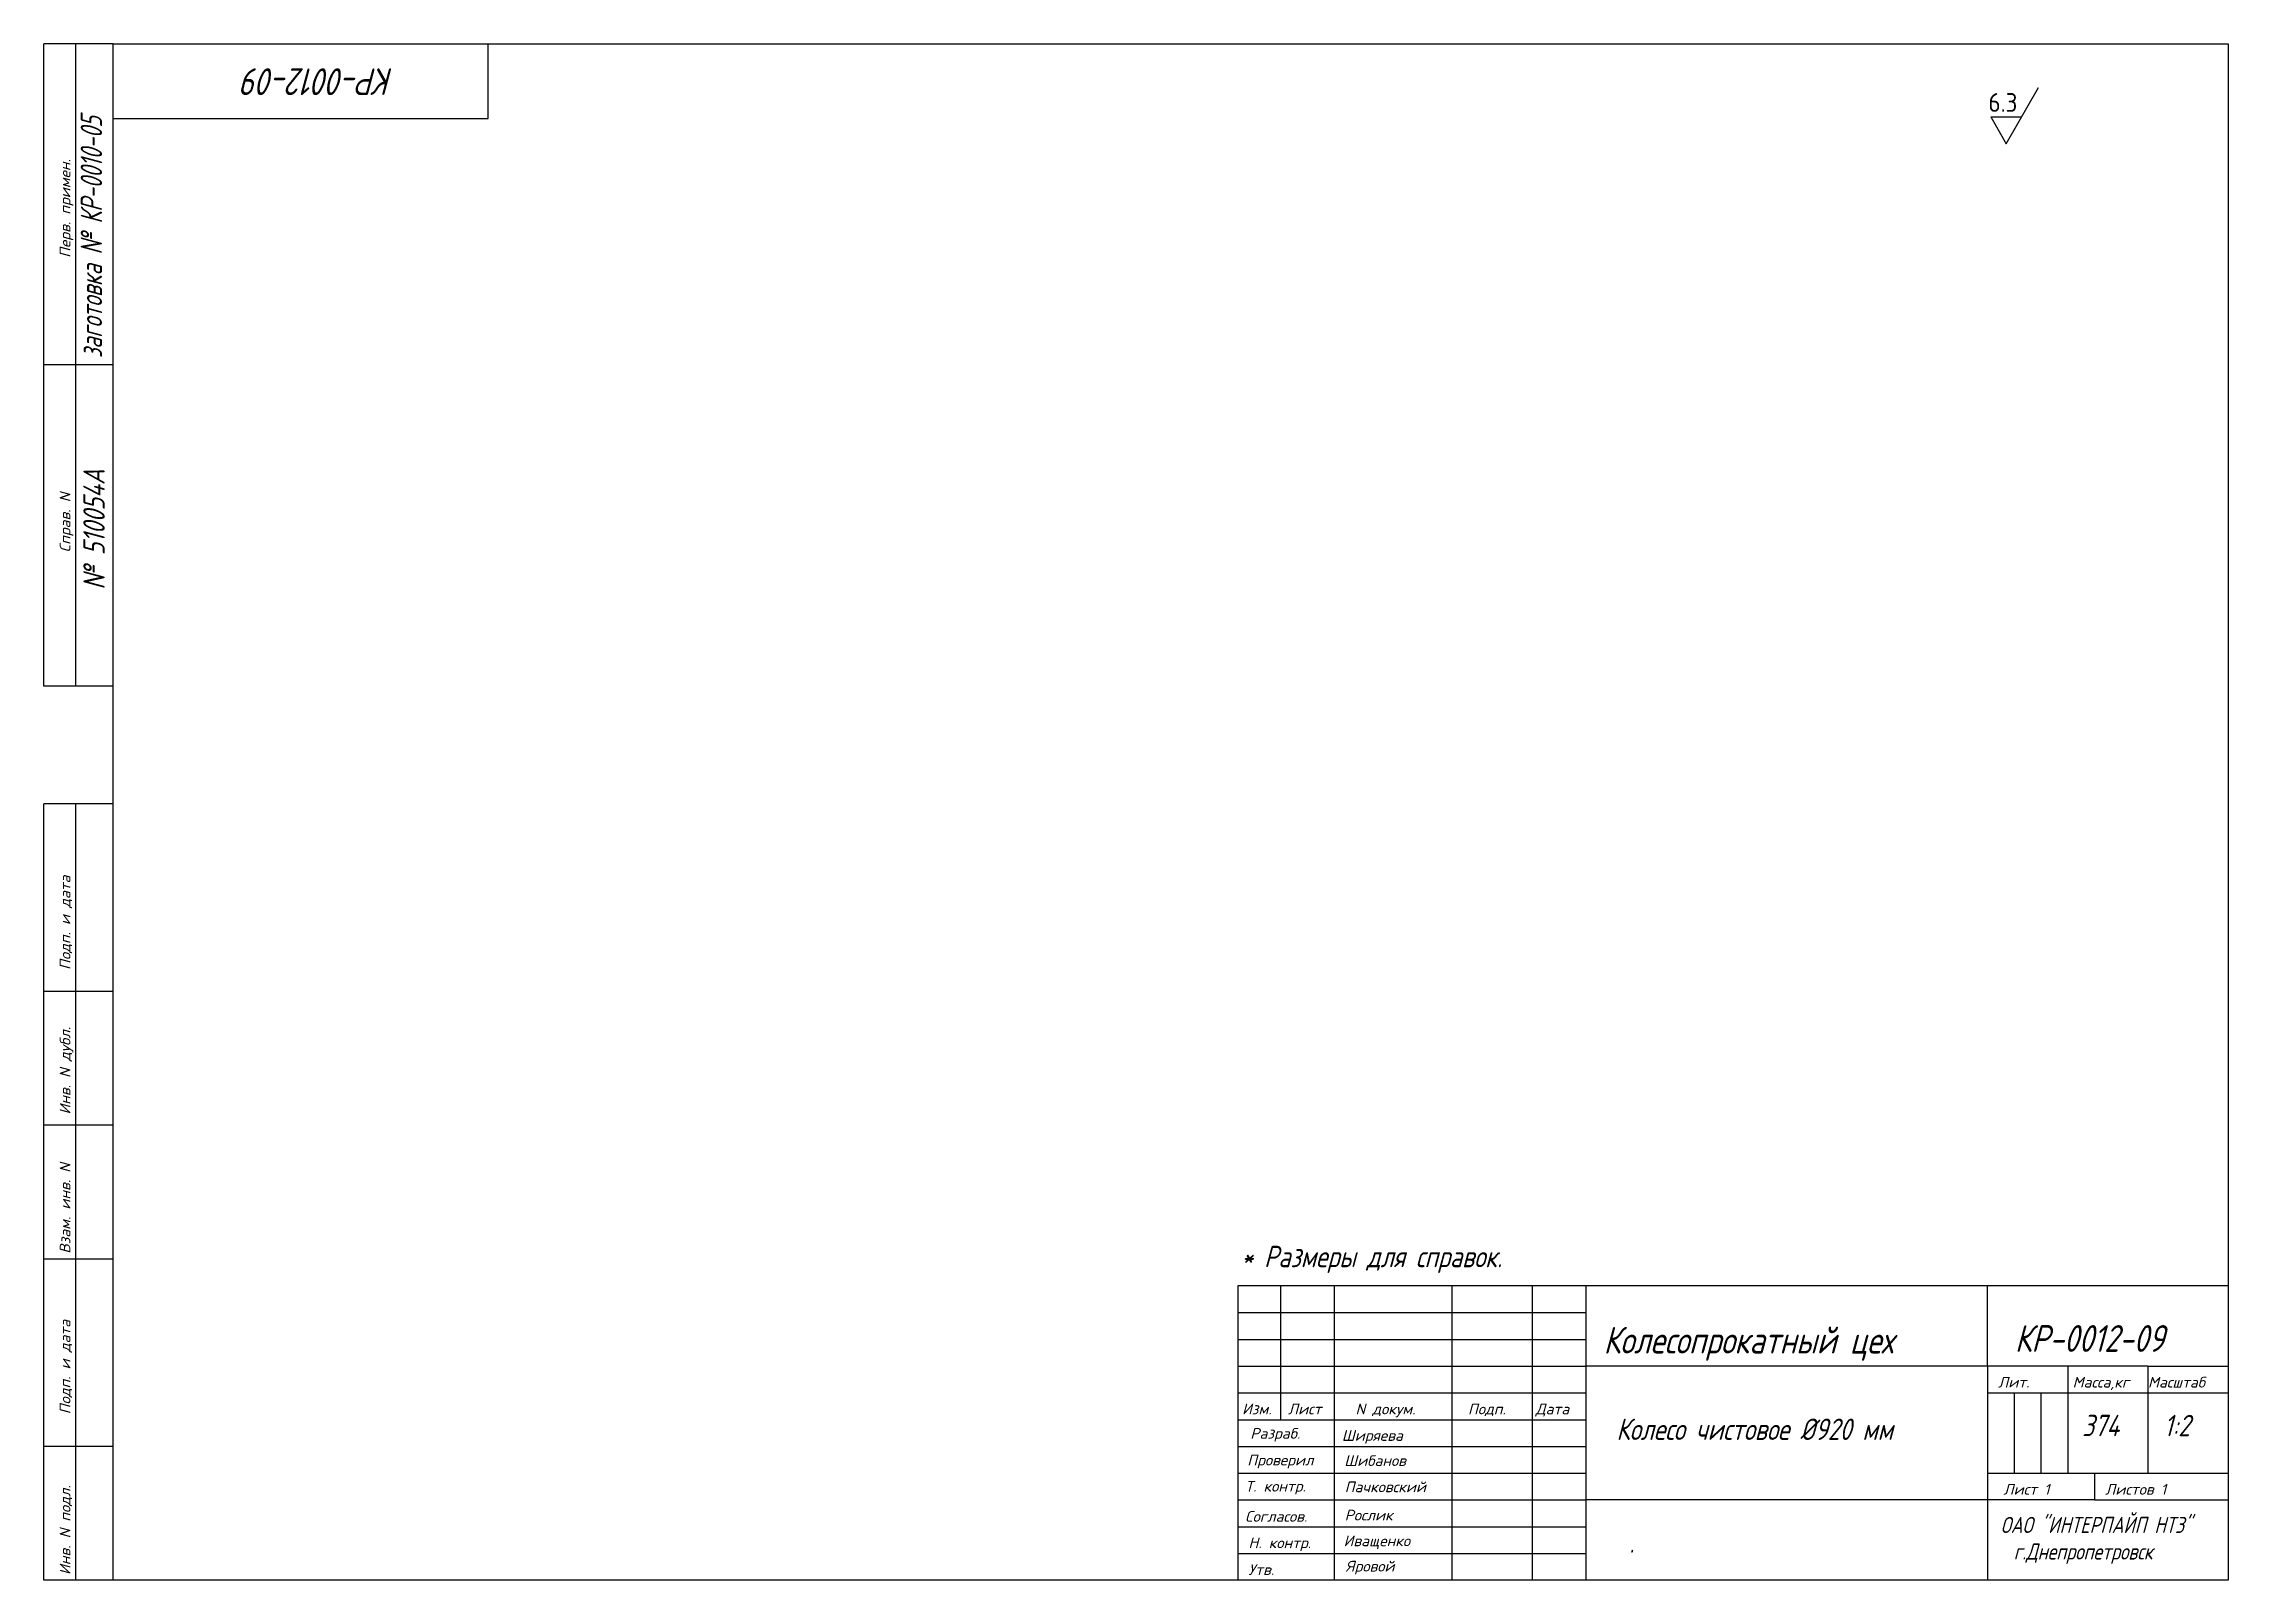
# Paper-space layout 'Layout1' of a CAD drawing. Extents: x 7 to 415, y 5 to 292.
import ezdxf

# ---------------------------------------------------------------- set-up
doc = ezdxf.new("R2010")
doc.units = 0
for name, color, linetype in [('ВИДОВЫЕ_ЭКРАНЫ', 2, 'CONTINUOUS'), ('РАМКА', 7, 'CONTINUOUS'), ('ТЕКСТ', 5, 'CONTINUOUS')]:
    doc.layers.add(name, color=color, linetype=linetype)
doc.layers.get('ВИДОВЫЕ_ЭКРАНЫ').off()
doc.styles.add('ACGBTS', font='isocp.shx', dxfattribs={"height": 1})
doc.styles.add('ADRF1', font='romans', dxfattribs={"oblique": 15})
doc.styles.add('GOST', font='GOST.shx', dxfattribs={"oblique": 15})

psp = doc.layouts.get("Layout1")

# ---------------------------------------------------------------- linework, layer by layer
at = {"layer": 'РАМКА', "lineweight": 30}
for p, q in [((7, 172), (7, 292)), ((13, 172), (13, 292)), ((20, 292), (415, 292)), ((20, 5), (20, 292)), ((90, 278), (90, 292)), ((415, 292), (415, 5)), ((20, 278), (90, 278)), ((20, 232), (7, 232)), ((20, 172), (7, 172)), ((7, 5), (7, 150)), ((20, 150), (7, 150)), ((13, 5), (13, 150)), ((20, 115), (7, 115)), ((20, 90), (7, 90)), ((20, 65), (7, 65)), ((230, 60), (230, 5)), ((415, 60), (230, 60)), ((295, 60), (295, 5)), ((370, 45), (370, 60)), ((400, 45), (295, 45)), ((370, 45), (370, 5)), ((400, 45), (415, 45)), ((230, 40), (295, 40)), ((370, 40), (415, 40)), ((230, 35), (295, 35)), ((20, 30), (7, 30)), ((370, 25), (415, 25)), ((390, 20), (295, 20)), ((390, 20), (415, 20)), ((415, 5), (20, 5))]:
    psp.add_line(p, q, dxfattribs=at)
at = {"layer": 'РАМКА'}
for p, q in [((20, 292), (7, 292)), ((20, 5), (7, 5))]:
    psp.add_line(p, q, dxfattribs=at)
at = {"layer": 'РАМКА', "color": 10}
for p, q in [((238, 60), (238, 35)), ((248, 60), (248, 5)), ((270, 60), (270, 5)), ((285, 60), (285, 5)), ((230, 55), (295, 55)), ((230, 50), (295, 50)), ((230, 45), (295, 45)), ((385, 45), (385, 25)), ((400, 45), (400, 25)), ((375, 40), (375, 25)), ((380, 40), (380, 25)), ((230, 30), (295, 30)), ((230, 25), (295, 25)), ((390, 25), (390, 20)), ((230, 20), (295, 20)), ((230, 15), (295, 15)), ((230, 10), (295, 10))]:
    psp.add_line(p, q, dxfattribs=at)
at = {"layer": 'ТЕКСТ', "color": 2}
for p, q in [((373.52, 273.32), (379.58, 283.82)), ((370.63, 278.32), (373.52, 273.32)), ((370.63, 278.32), (376.41, 278.32))]:
    psp.add_line(p, q, dxfattribs=at)

# ---------------------------------------------------------------- texts
at = {"layer": 'РАМКА', "color": 5, "oblique": 15}
for s, height, rotation, style, p in [('КР-0012-09', 5, 180, 'GOST', (72.4, 287.4)), ('Перв. примен.', 2, 90, 'ADRF1', (12, 252)), ('№ 510054A', 4, 90, 'GOST', (18.4, 190.02)), ('Справ. N', 2, 90, 'ADRF1', (12, 197)), ('Подп. и дата', 2, 90, 'ADRF1', (12, 119)), ('Инв. N дубл.', 2, 90, 'ADRF1', (12, 92)), ('Взам. инв. N', 2, 90, 'ADRF1', (12, 66)), ('Подп. и дата', 2, 90, 'ADRF1', (12, 36)), ('Инв. N подл.', 2, 90, 'ADRF1', (12, 6))]:
    psp.add_text(s, height=height, rotation=rotation, dxfattribs=dict(at, style=style)).set_placement(p)
at = {"layer": 'РАМКА', "color": 5, "style": 'GOST', "oblique": 15, "width": 0.9}
psp.add_text('заготовка № КР-0010-05', height=4, rotation=90, dxfattribs=at).set_placement((17.91, 233.29))
at = {"layer": 'РАМКА', "color": 5, "oblique": 15}
for s, height, style, p in [('* Размеры для справок.', 4, 'GOST', (230.67, 63.47)), ('КР-0012-09', 5, 'GOST', (375.12, 47.67)), ('Лит.', 2, 'ADRF1', (372, 41)), ('Масса,кг', 2, 'ADRF1', (385.92, 41)), ('Масштаб', 2, 'ADRF1', (400, 41)), ('Изм.', 2, 'ADRF1', (230.81, 36)), ('Лист', 2, 'ADRF1', (239.38, 36)), ('N докум.', 2, 'ADRF1', (252, 36)), ('Подп.', 2, 'ADRF1', (273, 36)), ('Дата', 2, 'ADRF1', (285.62, 36)), ('Разраб.', 2, 'ADRF1', (232.35, 31.45)), ('Ширяева', 2, 'ADRF1', (249.44, 31.05)), ('Колесо чистовое %%c920 мм', 4, 'GOST', (300.71, 31.21)), ('374', 4, 'GOST', (387.67, 31.91)), ('1:2', 4, 'GOST', (402.97, 31.91)), ('Проверил', 2, 'ADRF1', (231.78, 26.46)), ('Шибанов', 2, 'ADRF1', (249.89, 26.36)), ('Т. контр.', 2, 'ADRF1', (231.4, 21.57)), ('Пачковский', 2, 'ADRF1', (249.97, 21.45)), ('Лист 1', 2, 'ADRF1', (373, 21)), ('Листов 1', 2, 'ADRF1', (392, 21)), ('Согласов.', 2, 'ADRF1', (231.39, 15.94)), ('Рослик', 2, 'ADRF1', (249.97, 16.18)), ('ОАО "ИНТЕРПАЙП НТЗ"', 3, 'GOST', (372.48, 13.84)), ('Н. контр.', 2, 'ADRF1', (232, 11)), ('Иващенко', 2, 'ADRF1', (249.77, 11.37)), ('Яровой', 2, 'ADRF1', (250.18, 6.63)), ('.', 4, 'GOST', (303.12, 10.14)), ('г.Днепропетровск', 3, 'GOST', (374.92, 8.88)), ('Утв.', 2, 'ADRF1', (232, 6))]:
    psp.add_text(s, height=height, dxfattribs=dict(at, style=style)).set_placement(p)
at = {"layer": 'ТЕКСТ', "style": 'GOST', "oblique": 15}
psp.add_text('Колесопрокатный цех', height=5, dxfattribs=at).set_placement((298.32, 47.36))
at = {"layer": 'ТЕКСТ', "insert": (375.62, 279.27), "char_height": 3.5, "attachment_point": 9, "style": 'ACGBTS'}
psp.add_mtext('6.3', dxfattribs=at)

# ---------------------------------------------------------------- viewports
at = {"layer": 'ВИДОВЫЕ_ЭКРАНЫ'}
psp.add_viewport(center=(214.51, 192.89), size=(389.02, 198.2129), view_center_point=(462.4868, 201.7637), view_height=396.425896, dxfattribs=at)
psp.add_viewport(center=(94.8, 60.18), size=(135.75, 104.3476), view_center_point=(999.9824, 230.1177), view_height=104.347627, status=3, dxfattribs=at)

doc.saveas('drawing.dxf')
